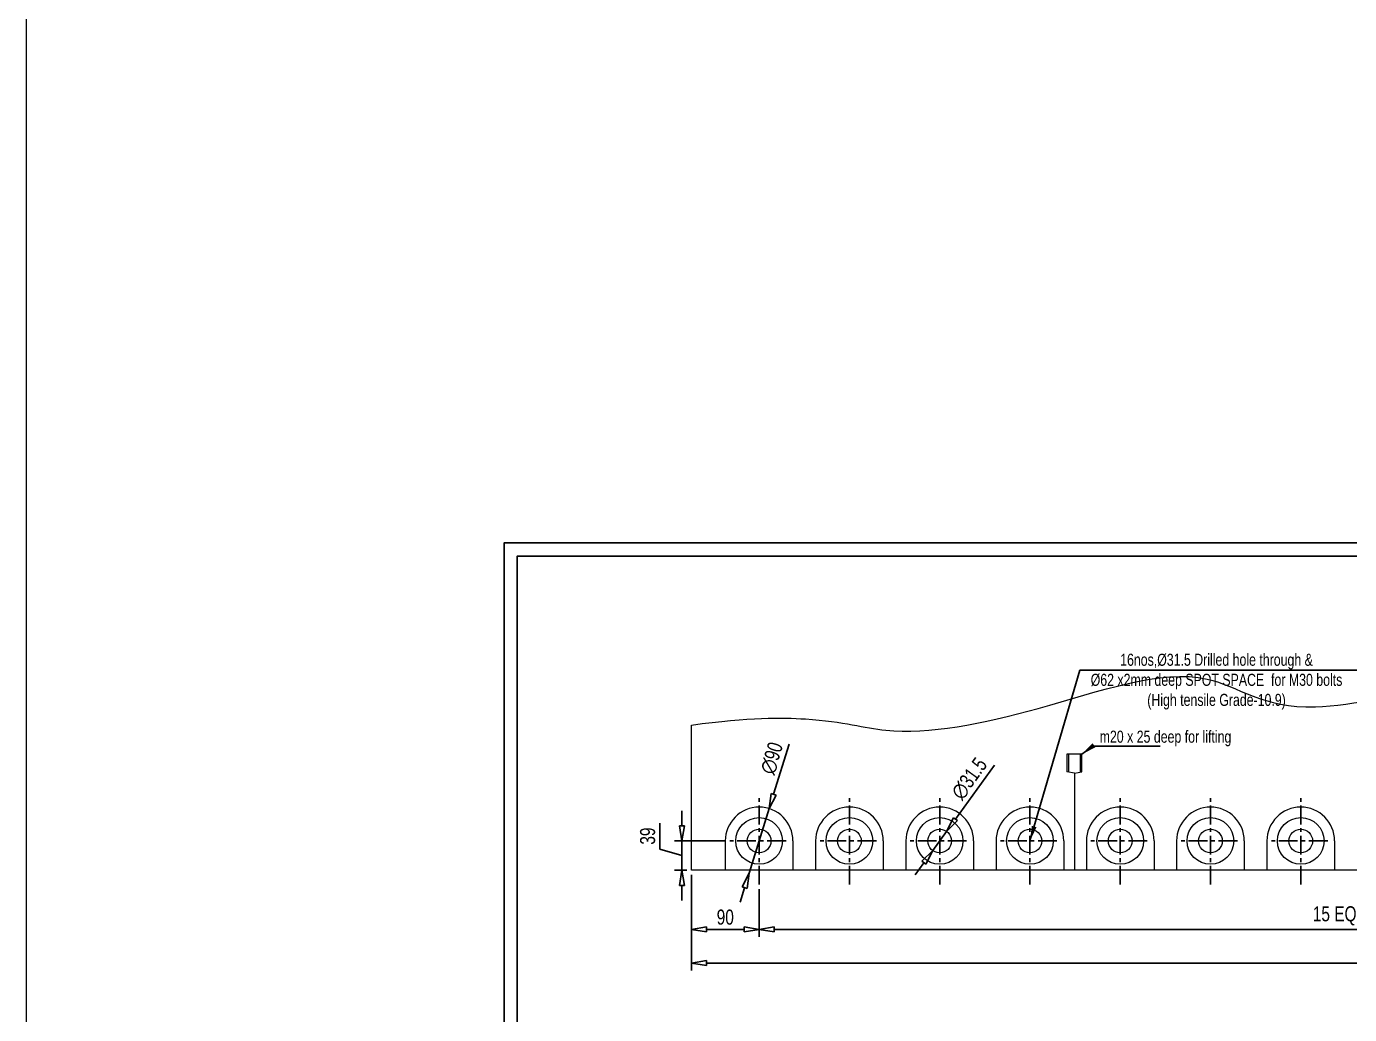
# Model space of a CAD drawing. Header units: millimetres. Extents: x 135002 to 160744, y 22203 to 27033.
# Drawn here: x 143491 to 144370, y 23750 to 24406 of the extents above; entities that cross this region are included whole.
import ezdxf

# ---------------------------------------------------------------- set-up
doc = ezdxf.new("R2010")
doc.units = ezdxf.units.MM
doc.header["$LTSCALE"] = 25
doc.linetypes.add('CENTER', pattern=[2, 1.25, -0.25, 0.25, -0.25])
doc.layers.get('0').update_dxf_attribs({"linetype": 'CONTINUOUS'})
doc.layers.get('Defpoints').update_dxf_attribs({"linetype": 'CONTINUOUS'})
doc.layers.add('04 DIMENSION', color=7, linetype='CONTINUOUS', lineweight=18)
doc.styles.add('DIM-1', font='swisscl.ttf')
doc.dimstyles.new('DIM-1', dxfattribs={"dimscale": 5, "dimtxt": 2, "dimasz": 2, "dimexe": 1, "dimexo": 0.6, "dimgap": 0.6, "dimtad": 1, "dimdec": 0, "dimzin": 0, "dimdsep": 46, "dimtxsty": 'DIM-1', "dimblk": 'CLOSEDBLANK', "dimcen": 0, "dimclrd": 8, "dimclre": 8, "dimclrt": 6, "dimadec": 0, "dimazin": 0, "dimtfac": 1, "dimtdec": 0, "dimtmove": 1, "dimatfit": 0, "dimfxl": 1, "dimtolj": 1, "dimtzin": 0, "dimarcsym": 1})

# ---------------------------------------------------------------- blocks, each defined once
blk = doc.blocks.new('_ClosedBlank')
at = {"color": 0, "linetype": 'ByBlock', "lineweight": -2}
for p, q in [((-1, 0.167), (0, 0)), ((-1, 0.167), (-1, -0.167)), ((0, 0), (-1, -0.167))]:
    blk.add_line(p, q, dxfattribs=at)
blk = doc.blocks.new('*D163')
at = {"layer": '04 DIMENSION', "color": 8, "lineweight": -2, "transparency": 16777216}
blk.add_line((144202.12, 23724.13), (144178.88, 23602.82), dxfattribs=at)
at = {"layer": 'Defpoints', "color": 0, "transparency": 16777216}
for p in [(144291.36, 24189.74), (144176.99, 23593)]:
    blk.add_point(p, dxfattribs=at)
at = {"layer": '04 DIMENSION', "color": 8, "lineweight": -2, "transparency": 16777216, "xscale": 10, "yscale": 10, "zscale": 10, "rotation": 259.1512747410052}
blk.add_blockref('_ClosedBlank', (144176.99, 23593), dxfattribs=at)
at = {"layer": '04 DIMENSION', "color": 6, "transparency": 16777216, "insert": (144191.32, 23710.9), "char_height": 10, "attachment_point": 5, "rotation": 79.15127, "style": 'DIM-1'}
blk.add_mtext('\\A1;R608', dxfattribs=at)
blk = doc.blocks.new('*D407')
at = {"layer": '04 DIMENSION', "color": 8, "linetype": 'Continuous', "lineweight": -2, "transparency": 16777216}
for p, q in [((143977.79, 23833.17), (143977.79, 23801.37)), ((144877.79, 23809.37), (144877.79, 23811.37))]:
    blk.add_line(p, q, dxfattribs=at)
at = {"layer": '04 DIMENSION', "color": 8, "lineweight": -2, "transparency": 16777216}
blk.add_line((144867.79, 23806.37), (143987.79, 23806.37), dxfattribs=at)
at = {"layer": 'Defpoints', "color": 0, "transparency": 16777216}
for p in [(143977.79, 23836.17), (143977.79, 23806.37), (144877.79, 23806.37)]:
    blk.add_point(p, dxfattribs=at)
at = {"layer": '04 DIMENSION', "color": 8, "lineweight": -2, "transparency": 16777216, "xscale": 10, "yscale": 10, "zscale": 10, "rotation": 180}
blk.add_blockref('_ClosedBlank', (143977.79, 23806.37), dxfattribs=at)
at = {"layer": '04 DIMENSION', "color": 8, "lineweight": -2, "transparency": 16777216, "xscale": 10, "yscale": 10, "zscale": 10}
blk.add_blockref('_ClosedBlank', (144877.79, 23806.37), dxfattribs=at)
at = {"layer": '04 DIMENSION', "color": 6, "transparency": 16777216, "insert": (144427.79, 23815.39), "char_height": 10, "attachment_point": 5, "style": 'DIM-1'}
blk.add_mtext('\\A1;15 EQUAL PITCHES @ 120 = 1800', dxfattribs=at)
blk = doc.blocks.new('*D408')
at = {"layer": '04 DIMENSION', "color": 8, "linetype": 'Continuous', "lineweight": -2, "transparency": 16777216}
for p, q in [((143932.79, 23842.65), (143932.79, 23779.05)), ((144922.79, 23842.65), (144922.79, 23779.05))]:
    blk.add_line(p, q, dxfattribs=at)
at = {"layer": '04 DIMENSION', "color": 8, "lineweight": -2, "transparency": 16777216}
blk.add_line((144912.79, 23784.05), (143942.79, 23784.05), dxfattribs=at)
at = {"layer": 'Defpoints', "color": 0, "transparency": 16777216}
for p in [(143932.79, 23845.65), (144922.79, 23845.65), (143932.79, 23784.05)]:
    blk.add_point(p, dxfattribs=at)
at = {"layer": '04 DIMENSION', "color": 8, "lineweight": -2, "transparency": 16777216, "xscale": 10, "yscale": 10, "zscale": 10, "rotation": 180}
blk.add_blockref('_ClosedBlank', (143932.79, 23784.05), dxfattribs=at)
at = {"layer": '04 DIMENSION', "color": 8, "lineweight": -2, "transparency": 16777216, "xscale": 10, "yscale": 10, "zscale": 10}
blk.add_blockref('_ClosedBlank', (144922.79, 23784.05), dxfattribs=at)
at = {"layer": '04 DIMENSION', "color": 6, "transparency": 16777216, "insert": (144427.79, 23792.17), "char_height": 10, "attachment_point": 5, "style": 'DIM-1'}
blk.add_mtext('\\A1; = 1980 =', dxfattribs=at)
blk = doc.blocks.new('*D405')
at = {"layer": '04 DIMENSION', "color": 8, "linetype": 'Continuous', "lineweight": -2, "transparency": 16777216}
for p, q in [((143932.79, 23842.65), (143932.79, 23801.37)), ((143977.79, 23833.17), (143977.79, 23801.37))]:
    blk.add_line(p, q, dxfattribs=at)
at = {"layer": '04 DIMENSION', "color": 8, "lineweight": -2, "transparency": 16777216}
blk.add_line((143967.79, 23806.37), (143942.79, 23806.37), dxfattribs=at)
at = {"layer": 'Defpoints', "color": 0, "transparency": 16777216}
for p in [(143932.79, 23845.65), (143977.79, 23836.17), (143932.79, 23806.37)]:
    blk.add_point(p, dxfattribs=at)
at = {"layer": '04 DIMENSION', "color": 8, "lineweight": -2, "transparency": 16777216, "xscale": 10, "yscale": 10, "zscale": 10, "rotation": 180}
blk.add_blockref('_ClosedBlank', (143932.79, 23806.37), dxfattribs=at)
at = {"layer": '04 DIMENSION', "color": 8, "lineweight": -2, "transparency": 16777216, "xscale": 10, "yscale": 10, "zscale": 10}
blk.add_blockref('_ClosedBlank', (143977.79, 23806.37), dxfattribs=at)
at = {"layer": '04 DIMENSION', "color": 6, "transparency": 16777216, "insert": (143955.29, 23814.49), "char_height": 10, "attachment_point": 5, "style": 'DIM-1'}
blk.add_mtext('\\A1;90', dxfattribs=at)
blk = doc.blocks.new('*D406')
at = {"layer": '04 DIMENSION', "color": 8, "lineweight": -2, "transparency": 16777216}
for p, q in [((143911.83, 23859.78), (143911.83, 23877)), ((143926.45, 23875.15), (143926.45, 23885.15)), ((143926.45, 23855.4), (143911.83, 23859.78)), ((143926.45, 23845.65), (143926.45, 23865.15)), ((143926.45, 23845.65), (143926.45, 23865.15)), ((143926.45, 23835.65), (143926.45, 23825.65))]:
    blk.add_line(p, q, dxfattribs=at)
at = {"layer": '04 DIMENSION', "color": 8, "linetype": 'Continuous', "lineweight": -2, "transparency": 16777216}
for p, q in [((143955.29, 23865.15), (143921.45, 23865.15)), ((143929.79, 23845.65), (143921.45, 23845.65))]:
    blk.add_line(p, q, dxfattribs=at)
at = {"layer": 'Defpoints', "color": 0, "transparency": 16777216}
for p in [(143926.45, 23865.15), (143958.29, 23865.15), (143932.79, 23845.65)]:
    blk.add_point(p, dxfattribs=at)
at = {"layer": '04 DIMENSION', "color": 8, "lineweight": -2, "transparency": 16777216, "xscale": 10, "yscale": 10, "zscale": 10}
for p, rotation in [((143926.45, 23865.15), 270), ((143926.45, 23845.65), 90)]:
    blk.add_blockref('_ClosedBlank', p, dxfattribs=dict(at, rotation=rotation))
at = {"layer": '04 DIMENSION', "color": 6, "transparency": 16777216, "insert": (143903.71, 23868.39), "char_height": 10, "attachment_point": 5, "rotation": 90, "style": 'DIM-1'}
blk.add_mtext('\\A1;39', dxfattribs=at)
blk = doc.blocks.new('*D429')
at = {"layer": '04 DIMENSION', "color": 8, "lineweight": -2, "transparency": 16777216}
for p, q in [((143997.79, 23929.54), (143987.43, 23896.18)), ((143971.12, 23843.66), (143984.47, 23886.63)), ((143968.15, 23834.11), (143965.19, 23824.56))]:
    blk.add_line(p, q, dxfattribs=at)
at = {"layer": 'Defpoints', "color": 0, "transparency": 16777216}
for p in [(143984.47, 23886.63), (143971.12, 23843.66)]:
    blk.add_point(p, dxfattribs=at)
at = {"layer": '04 DIMENSION', "color": 8, "lineweight": -2, "transparency": 16777216, "xscale": 10, "yscale": 10, "zscale": 10}
for p, rotation in [((143984.47, 23886.63), 252.7465637046211), ((143971.12, 23843.66), 72.74656370462105)]:
    blk.add_blockref('_ClosedBlank', p, dxfattribs=dict(at, rotation=rotation))
at = {"layer": '04 DIMENSION', "color": 6, "transparency": 16777216, "insert": (143986.2, 23920.09), "char_height": 10, "attachment_point": 5, "rotation": 72.74656, "style": 'DIM-1'}
blk.add_mtext('\\A1;∅90', dxfattribs=at)
blk = doc.blocks.new('*D430')
at = {"layer": '04 DIMENSION', "color": 8, "lineweight": -2, "transparency": 16777216}
for p, q in [((144134.19, 23915.57), (144108.26, 23879.64)), ((144093.18, 23858.76), (144102.4, 23871.53)), ((144087.33, 23850.65), (144081.48, 23842.55))]:
    blk.add_line(p, q, dxfattribs=at)
at = {"layer": 'Defpoints', "color": 0, "transparency": 16777216}
for p in [(144102.4, 23871.53), (144093.18, 23858.76)]:
    blk.add_point(p, dxfattribs=at)
at = {"layer": '04 DIMENSION', "color": 8, "lineweight": -2, "transparency": 16777216, "xscale": 10, "yscale": 10, "zscale": 10}
for p, rotation in [((144102.4, 23871.53), 234.1755719421061), ((144093.18, 23858.76), 54.17557194210607)]:
    blk.add_blockref('_ClosedBlank', p, dxfattribs=dict(at, rotation=rotation))
at = {"layer": '04 DIMENSION', "color": 6, "transparency": 16777216, "insert": (144117.45, 23906.5), "char_height": 10, "attachment_point": 5, "rotation": 54.17557, "style": 'DIM-1'}
blk.add_mtext('\\A1;∅31.5', dxfattribs=at)

msp = doc.modelspace()

# ---------------------------------------------------------------- linework, layer by layer
at = {"color": 1, "linetype": 'CENTER', "ltscale": 0.4}
for p, q in [((143977.793, 23836.171), (143977.793, 23894.123)), ((143977.793, 23836.171), (143977.793, 23894.123)), ((144037.793, 23836.171), (144037.793, 23894.123)), ((144037.793, 23836.171), (144037.793, 23894.123)), ((144097.793, 23836.171), (144097.793, 23894.123)), ((144097.793, 23836.171), (144097.793, 23894.123)), ((144157.793, 23836.171), (144157.793, 23894.123)), ((144157.793, 23836.171), (144157.793, 23894.123)), ((144217.793, 23836.171), (144217.793, 23894.123)), ((144217.793, 23836.171), (144217.793, 23894.123)), ((144277.793, 23836.171), (144277.793, 23894.123)), ((144277.793, 23836.171), (144277.793, 23894.123)), ((144337.793, 23836.171), (144337.793, 23894.123)), ((144337.793, 23836.171), (144337.793, 23894.123)), ((143995.704, 23865.147), (143958.289, 23865.147)), ((143995.704, 23865.147), (143958.289, 23865.147)), ((144055.704, 23865.147), (144018.289, 23865.147)), ((144055.704, 23865.147), (144018.289, 23865.147)), ((144115.704, 23865.147), (144078.289, 23865.147)), ((144115.704, 23865.147), (144078.289, 23865.147)), ((144175.704, 23865.147), (144138.289, 23865.147)), ((144175.704, 23865.147), (144138.289, 23865.147)), ((144235.704, 23865.147), (144198.289, 23865.147)), ((144235.704, 23865.147), (144198.289, 23865.147)), ((144295.704, 23865.147), (144258.289, 23865.147)), ((144295.704, 23865.147), (144258.289, 23865.147)), ((144355.704, 23865.147), (144318.289, 23865.147)), ((144355.704, 23865.147), (144318.289, 23865.147))]:
    msp.add_line(p, q, dxfattribs=at)
for points in [[(143808.285, 23161.427), (145076.333, 23161.427), (145076.333, 24063.153), (143808.285, 24063.153)], [(143817.036, 23170.178), (145067.582, 23170.178), (145067.582, 24054.402), (143817.036, 24054.402)]]:
    msp.add_lwpolyline(points, close=True)
at = {"layer": '04 DIMENSION'}
for p, q in [((143932.793, 23845.647), (143932.793, 23942.205)), ((143932.793, 23845.647), (143932.793, 23942.205)), ((144182.319, 23922.806), (144182.319, 23911.188)), ((144192.319, 23922.806), (144182.319, 23922.806)), ((144182.319, 23922.806), (144182.319, 23911.188)), ((144192.319, 23922.806), (144182.319, 23922.806)), ((144183.319, 23922.806), (144183.319, 23911.011)), ((144183.319, 23922.806), (144183.319, 23911.011)), ((144191.319, 23911.011), (144191.319, 23922.806)), ((144191.319, 23911.011), (144191.319, 23922.806)), ((144192.319, 23911.188), (144192.319, 23922.806)), ((144192.319, 23911.188), (144192.319, 23922.806)), ((144187.319, 23910.306), (144182.319, 23911.188)), ((144187.319, 23910.306), (144182.319, 23911.188)), ((144187.319, 23910.306), (144192.319, 23911.188)), ((144187.319, 23910.306), (144192.319, 23911.188)), ((144187.319, 23910.306), (144187.319, 23845.647)), ((144187.319, 23910.306), (144187.319, 23845.647)), ((143955.293, 23865.147), (143955.293, 23845.647)), ((143955.293, 23865.147), (143955.293, 23845.647)), ((144000.293, 23865.147), (144000.293, 23845.647)), ((144000.293, 23865.147), (144000.293, 23845.647)), ((144015.293, 23865.147), (144015.293, 23845.647)), ((144015.293, 23865.147), (144015.293, 23845.647)), ((144060.293, 23865.147), (144060.293, 23845.647)), ((144060.293, 23865.147), (144060.293, 23845.647)), ((144075.293, 23865.147), (144075.293, 23845.647)), ((144075.293, 23865.147), (144075.293, 23845.647)), ((144120.293, 23865.147), (144120.293, 23845.647)), ((144120.293, 23865.147), (144120.293, 23845.647)), ((144135.293, 23865.147), (144135.293, 23845.647)), ((144135.293, 23865.147), (144135.293, 23845.647)), ((144180.293, 23865.147), (144180.293, 23845.647)), ((144180.293, 23865.147), (144180.293, 23845.647)), ((144195.293, 23865.147), (144195.293, 23845.647)), ((144195.293, 23865.147), (144195.293, 23845.647)), ((144240.293, 23865.147), (144240.293, 23845.647)), ((144240.293, 23865.147), (144240.293, 23845.647)), ((144255.293, 23865.147), (144255.293, 23845.647)), ((144255.293, 23865.147), (144255.293, 23845.647)), ((144300.293, 23865.147), (144300.293, 23845.647)), ((144300.293, 23865.147), (144300.293, 23845.647)), ((144315.293, 23865.147), (144315.293, 23845.647)), ((144315.293, 23865.147), (144315.293, 23845.647)), ((144360.293, 23865.147), (144360.293, 23845.647)), ((144360.293, 23865.147), (144360.293, 23845.647)), ((144427.793, 23845.647), (143932.793, 23845.647)), ((144427.793, 23845.647), (143932.793, 23845.647))]:
    msp.add_line(p, q, dxfattribs=at)
msp.add_lwpolyline([(143490.791, 25686.158), (145319.812, 25686.158), (145319.812, 22875.468), (143490.791, 22875.468)], close=True, dxfattribs=at)
for centre, radius in [((143977.793, 23865.147), 15.5), ((143977.793, 23865.147), 15.5), ((144037.793, 23865.147), 15.5), ((144037.793, 23865.147), 15.5), ((144097.793, 23865.147), 15.5), ((144097.793, 23865.147), 15.5), ((144157.793, 23865.147), 15.5), ((144157.793, 23865.147), 15.5), ((144217.793, 23865.147), 15.5), ((144217.793, 23865.147), 15.5), ((144277.793, 23865.147), 15.5), ((144277.793, 23865.147), 15.5), ((144337.793, 23865.147), 15.5), ((144337.793, 23865.147), 15.5), ((143977.793, 23865.147), 7.875), ((143977.793, 23865.147), 7.875), ((144037.793, 23865.147), 7.875), ((144037.793, 23865.147), 7.875), ((144097.793, 23865.147), 7.875), ((144097.793, 23865.147), 7.875), ((144157.793, 23865.147), 7.875), ((144157.793, 23865.147), 7.875), ((144217.793, 23865.147), 7.875), ((144217.793, 23865.147), 7.875), ((144277.793, 23865.147), 7.875), ((144277.793, 23865.147), 7.875), ((144337.793, 23865.147), 7.875), ((144337.793, 23865.147), 7.875)]:
    msp.add_circle(centre, radius, dxfattribs=at)
for centre in [(143977.793, 23865.147), (143977.793, 23865.147), (144037.793, 23865.147), (144037.793, 23865.147), (144097.793, 23865.147), (144097.793, 23865.147), (144157.793, 23865.147), (144157.793, 23865.147), (144217.793, 23865.147), (144217.793, 23865.147), (144277.793, 23865.147), (144277.793, 23865.147), (144337.793, 23865.147), (144337.793, 23865.147)]:
    msp.add_arc(centre, 22.5, 0, 180, dxfattribs=at)
msp.add_open_spline([(143932.793, 23942.205), (143971.762, 23947.409), (144027.34, 23947.018), (144070.767, 23932.137), (144166.945, 23950.836), (144272.695, 23989.928), (144323.796, 23942.705), (144407.248, 23963.705), (144427.793, 23966.31)], degree=3, knots=[86.2999885, 86.2999885, 86.2999885, 86.2999885, 151.5023635, 259.5482511, 464.1142551, 690.4795572, 844.0967763, 953.3777368, 953.3777368, 953.3777368, 953.3777368], dxfattribs=at)
msp.add_open_spline([(143932.793, 23942.205), (143971.762, 23947.409), (144027.34, 23947.018), (144070.767, 23932.137), (144166.945, 23950.836), (144272.695, 23989.928), (144323.796, 23942.705), (144407.248, 23963.705), (144427.793, 23966.31)], degree=3, knots=[86.2999885, 86.2999885, 86.2999885, 86.2999885, 151.5023635, 259.5482511, 464.1142551, 690.4795572, 844.0967763, 953.3777368, 953.3777368, 953.3777368, 953.3777368], dxfattribs=at)

# ---------------------------------------------------------------- texts
at = {"layer": '04 DIMENSION', "color": 6, "char_height": 8, "attachment_point": 5, "style": 'DIM-1'}
for s, insert in [('\\A1;16nos,%%C31.5 Drilled hole through & \\P%%C62 x2mm deep SPOT SPACE  for M30 bolts \\P(High tensile Grade-10.9)', (144281.81, 23971.03)), ('\\A1;m20 x 25 deep for lifting ', (144247.907, 23933.247))]:
    msp.add_mtext(s, dxfattribs=dict(at, insert=insert))

# ---------------------------------------------------------------- dimensions: what is measured, and where the dimension line sits
at = {"layer": '04 DIMENSION'}
dim = msp.add_radius_dim(center=(144291.355, 24189.742), mpoint=(144176.995, 23593.002), dimstyle='DIM-1', dxfattribs=at)
dim.commit()
dim.dimension.update_dxf_attribs({"geometry": '*D163', "text_midpoint": (144199.296, 23709.373), "dimtype": 164})
for p1, p2, override, picture, middle in [((143971.12, 23843.659), (143984.467, 23886.635), {"dimlfac": 2}, '*D429', (143986.203, 23920.091)), ((144093.184, 23858.762), (144102.402, 23871.532), {"dimdec": 1, "dimlfac": 2}, '*D430', (144117.448, 23906.495))]:
    dim = msp.add_diameter_dim_2p(p1=p1, p2=p2, dimstyle='DIM-1', override=override, dxfattribs=at)
    dim.commit()
    dim.dimension.update_dxf_attribs({"geometry": picture, "text_midpoint": middle})
dim = msp.add_linear_dim(base=(143926.454, 23865.147), p1=(143932.793, 23845.647), p2=(143958.289, 23865.147), angle=90, text='39', dimstyle='DIM-1', dxfattribs=at)
dim.commit()
dim.dimension.update_dxf_attribs({"geometry": '*D406', "text_midpoint": (143903.711, 23862.783)})
for base, p1, p2, text, picture, middle in [((143977.793, 23806.374), (144877.793, 23806.374), (143977.793, 23836.171), '15 EQUAL PITCHES @ 120 = 1800', '*D407', (144427.793, 23815.386)), ((143932.793, 23784.051), (144922.793, 23845.647), (143932.793, 23845.647), ' = 1980 =', '*D408', (144427.793, 23792.172)), ((143932.793, 23806.374), (143977.793, 23836.171), (143932.793, 23845.647), '90', '*D405', (143955.293, 23814.495))]:
    dim = msp.add_linear_dim(base=base, p1=p1, p2=p2, text=text, dimstyle='DIM-1', dxfattribs=at)
    dim.commit()
    dim.dimension.update_dxf_attribs({"geometry": picture, "text_midpoint": middle})

# ---------------------------------------------------------------- leaders
for points in [[(144157.793, 23865.147), (144190.915, 23978.585), (144393.608, 23978.585)], [(144157.793, 23865.147), (144190.915, 23978.585), (144393.608, 23978.585)], [(144192.319, 23922.806), (144199.682, 23928.212), (144244.307, 23928.212)], [(144192.319, 23922.806), (144199.682, 23928.212), (144244.307, 23928.212)]]:
    msp.add_leader(points, dimstyle='DIM-1', dxfattribs=at)

doc.saveas('drawing.dxf')
